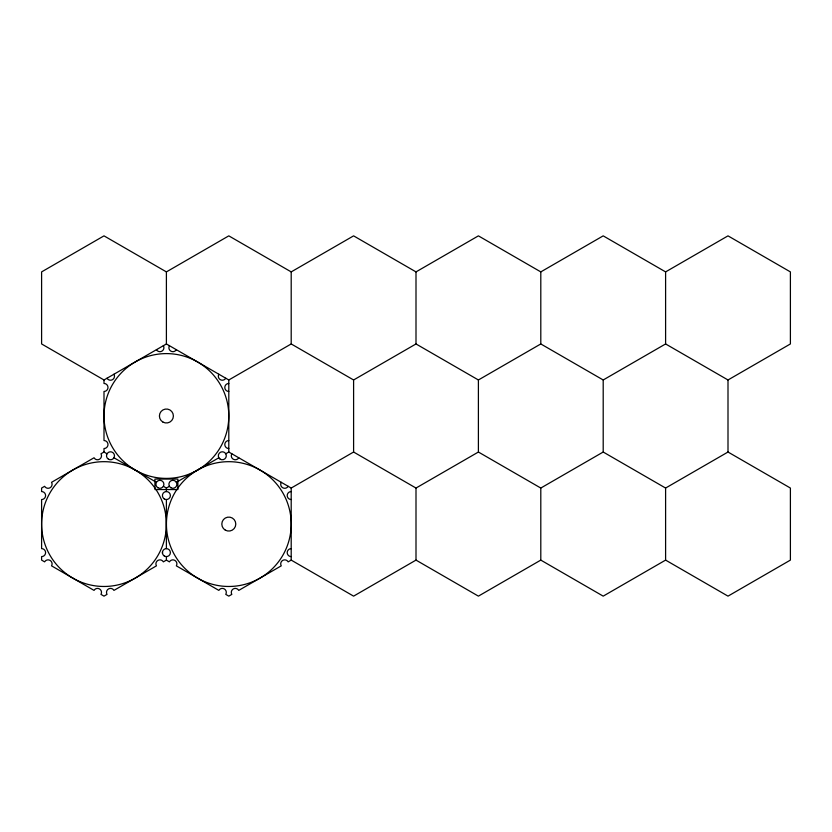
<?xml version="1.0" encoding="UTF-8"?>
<svg xmlns="http://www.w3.org/2000/svg" width="832" height="832" viewBox="0 0 832 832"><rect width="100%" height="100%" fill="white"/><g stroke="black" fill="none" stroke-linecap="round" stroke-linejoin="round"><path stroke-width="1.25" d="M162.469 551.886L162.469 553.342M291.2 271.898L291.2 343.949L228.8 379.974L166.4 343.949L104 379.974L41.6 343.949L41.6 271.898L104 235.862L166.4 271.898L228.8 235.862L291.2 271.898L353.6 235.862L416 271.898L478.4 235.862L540.8 271.898L540.8 343.949L603.2 379.974L603.2 452.026L540.8 488.051L540.8 560.102L603.2 596.138L665.6 560.102L665.6 488.051L728 452.026L790.4 488.051L790.4 560.102L728 596.138L665.6 560.102M107.026 453.773L104 452.026L100.974 453.773A3.994 3.994 0 0 1 99.507 459.233A3.994 3.994 0 0 1 94.047 457.766L51.553 482.31A3.994 3.994 0 0 1 50.086 487.76A3.994 3.994 0 0 1 44.626 486.304L41.6 488.051L41.6 491.556A3.994 3.994 0 0 1 45.594 495.55A3.994 3.994 0 0 1 41.6 499.543L41.6 548.621A3.994 3.994 0 0 1 45.594 552.614A3.994 3.994 0 0 1 41.6 556.608L41.6 560.102L44.626 561.86A3.994 3.994 0 0 1 50.086 560.394A3.994 3.994 0 0 1 51.553 565.854L94.047 590.387A3.994 3.994 0 0 1 99.507 588.931A3.994 3.994 0 0 1 100.974 594.381L104 596.138L107.026 594.381A3.994 3.994 0 0 1 108.493 588.931A3.994 3.994 0 0 1 113.953 590.387L156.447 565.854A3.994 3.994 0 0 1 157.914 560.394A3.994 3.994 0 0 1 163.374 561.86L166.4 560.102L169.426 561.86A3.994 3.994 0 0 1 174.886 560.394A3.994 3.994 0 0 1 176.353 565.854L218.847 590.387A3.994 3.994 0 0 1 224.307 588.931A3.994 3.994 0 0 1 225.774 594.381L228.8 596.138L231.826 594.381A3.994 3.994 0 0 1 233.293 588.931A3.994 3.994 0 0 1 238.753 590.387L281.247 565.854A3.994 3.994 0 0 1 282.714 560.394A3.994 3.994 0 0 1 288.174 561.86L291.2 560.102L353.6 596.138L416 560.102L416 488.051L478.4 452.026L478.4 379.974L540.8 343.949M163.374 486.304L166.4 488.051L169.426 486.304M176.353 482.31L218.847 457.766M225.774 453.773L228.8 452.026L291.2 488.051L353.6 452.026L353.6 379.974L416 343.949L416 271.898M540.8 271.898L603.2 235.862L665.6 271.898L728 235.862L790.4 271.898L790.4 343.949L728 379.974L728 452.026M603.2 379.974L665.6 343.949L728 379.974M540.8 560.102L478.4 596.138L416 560.102M154.918 489.549L177.882 489.549L177.882 479.066L154.918 479.066L154.918 488.384M416 343.949L478.4 379.974M603.2 452.026L665.6 488.051M291.2 343.949L353.6 379.974M478.4 452.026L540.8 488.051M353.6 452.026L416 488.051M113.953 457.766L156.447 482.31M665.6 271.898L665.6 343.949M291.2 488.051L291.2 560.102M228.8 379.974L228.8 452.026M166.4 271.898L166.4 343.949M166.4 488.051L166.4 491.556M166.4 499.543L166.4 548.621M166.4 556.608L166.4 560.102M104 379.974L104 383.469A3.994 3.994 0 0 1 107.994 387.462A3.994 3.994 0 0 1 104 391.456L104 440.544A3.994 3.994 0 0 1 107.994 444.538A3.994 3.994 0 0 1 104 448.531L104 452.026M228.8 448.531A3.994 3.994 0 0 1 224.806 444.538A3.994 3.994 0 0 1 228.8 440.544M113.953 374.234A3.994 3.994 0 0 1 112.486 379.683A3.994 3.994 0 0 1 107.026 378.227M163.374 345.696A3.994 3.994 0 0 1 161.907 351.156A3.994 3.994 0 0 1 156.447 349.69M176.353 349.69A3.994 3.994 0 0 1 170.893 351.156A3.994 3.994 0 0 1 169.426 345.696M225.774 378.227A3.994 3.994 0 0 1 220.314 379.683A3.994 3.994 0 0 1 218.847 374.234M228.8 391.456A3.994 3.994 0 0 1 224.806 387.462A3.994 3.994 0 0 1 228.8 383.469M291.2 556.608A3.994 3.994 0 0 1 287.206 552.614A3.994 3.994 0 0 1 291.2 548.621M238.753 457.766A3.994 3.994 0 0 1 233.293 459.233A3.994 3.994 0 0 1 231.826 453.773M288.174 486.304A3.994 3.994 0 0 1 282.714 487.76A3.994 3.994 0 0 1 281.247 482.31M291.2 499.543A3.994 3.994 0 0 1 287.206 495.55A3.994 3.994 0 0 1 291.2 491.556M72.8 578.115A62.4 62.4 0 0 0 166.4 524.077A62.4 62.4 0 0 0 72.8 470.038A62.4 62.4 0 0 0 72.8 578.115M197.6 578.115A62.4 62.4 0 0 0 291.2 524.077A62.4 62.4 0 0 0 197.6 470.038A62.4 62.4 0 0 0 197.6 578.115M135.2 470.038A62.4 62.4 0 0 0 228.8 416A62.4 62.4 0 0 0 135.2 361.962A62.4 62.4 0 0 0 135.2 470.038M162.906 422.053A6.989 6.989 0 0 0 173.389 416A6.989 6.989 0 0 0 162.906 409.947A6.989 6.989 0 0 0 162.906 422.053M225.306 530.13A6.989 6.989 0 0 0 235.789 524.077A6.989 6.989 0 0 0 225.306 518.024A6.989 6.989 0 0 0 225.306 530.13M164.278 555.994A3.994 3.994 0 0 0 170.394 552.76A3.994 3.994 0 0 0 164.528 549.089A3.994 3.994 0 0 0 164.278 555.994M108.451 459.212A3.994 3.994 0 0 0 114.483 455.822A3.994 3.994 0 0 0 108.534 452.296A3.994 3.994 0 0 0 108.451 459.212M157.872 487.739A3.994 3.994 0 0 0 163.904 484.359A3.994 3.994 0 0 0 157.955 480.823A3.994 3.994 0 0 0 157.872 487.739M164.278 498.93A3.994 3.994 0 0 0 170.394 495.695A3.994 3.994 0 0 0 164.528 492.014A3.994 3.994 0 0 0 164.278 498.93M220.106 459.108A3.994 3.994 0 0 0 226.294 456.019A3.994 3.994 0 0 0 220.532 452.202A3.994 3.994 0 0 0 220.106 459.108M170.893 487.76A3.994 3.994 0 0 0 176.883 484.307A3.994 3.994 0 0 0 170.893 480.844A3.994 3.994 0 0 0 170.893 487.76"/></g></svg>
